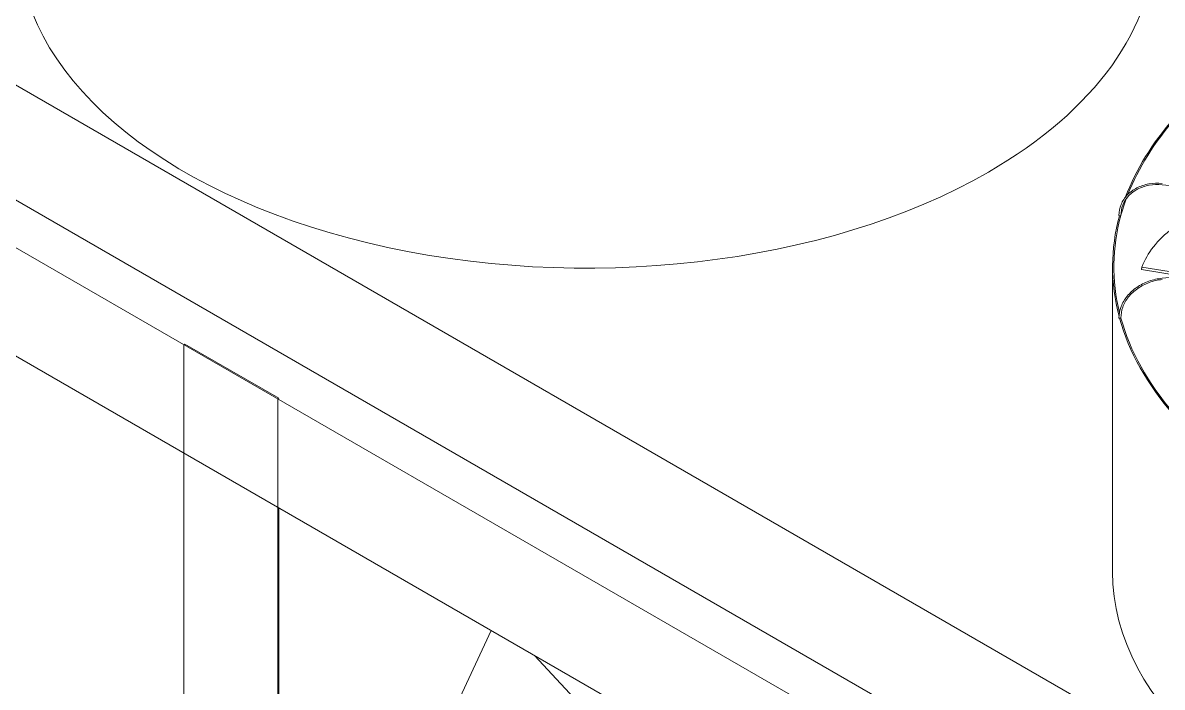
# Model space of a CAD drawing. Header units: millimetres. Extents: x -312439 to 477422, y -331570 to 212570.
# Drawn here: x 396394 to 396919, y 93573 to 93880 of the extents above; entities that cross this region are included whole.
import ezdxf

# ---------------------------------------------------------------- set-up
doc = ezdxf.new("R2010")
doc.units = ezdxf.units.MM

msp = doc.modelspace()

# ---------------------------------------------------------------- linework, layer by layer
at = {"color": 0, "linetype": 'Continuous', "lineweight": 0, "extrusion": (8.40036e-17, 0.816497, 0.57735)}
for p, q in [((398234.965, 92785.714), (396199.388, 93960.955)), ((398188.627, 92759.46), (396153.483, 93934.451)), ((396133.995, 93923.7), (400139.045, 91611.383)), ((398170.005, 92698.203), (396134.428, 93873.444)), ((396919.207, 93804.737), (397132.447, 93785.238)), ((396919.207, 93761.594), (397132.648, 93781.112)), ((396896.354, 93626.153), (396896.354, 93766.893)), ((396909.759, 93765.635), (396909.923, 93766.78)), ((396926.614, 93762.829), (396909.759, 93765.635)), ((396909.923, 93766.78), (396926.31, 93764.052)), ((396468.312, 93731.182), (396467.879, 93730.932)), ((396467.879, 93730.932), (396467.879, 93454.823)), ((396511.619, 93706.179), (396468.312, 93731.182)), ((396511.185, 93705.929), (396511.619, 93706.179)), ((396511.185, 93705.929), (396511.185, 93429.82)), ((396511.619, 93655.673), (396511.619, 93429.57)), ((396526.95, 93420.718), (396609.672, 93599.061)), ((396663.08, 93551.66), (396629.649, 93587.528))]:
    msp.add_line(p, q, dxfattribs=at)
at = {"color": 0, "linetype": 'Continuous', "lineweight": 0}
for centre, major_axis, ratio, start_param, end_param in [((396653.683, 93917.655), (262.225, 0), 0.5773503, 3.1415927, 5.4977871), ((396653.683, 93917.655), (262.225, 0), 0.5773503, 5.4977871, 6.2831853), ((397158.579, 93766.893), (-262.225, 0), 0.5773503, 5.8129334, 6.0685314), ((397158.579, 93766.893), (-261.613, 0), 0.5773503, 5.8119417, 6.0598961), ((397158.579, 93766.893), (-261.613, 0), 0.5773503, 6.0736106, 6.1250005), ((397158.579, 93766.893), (-262.225, 0), 0.5773503, 6.126925, 6.4343205), ((397158.579, 93766.893), (-261.613, 0), 0.5773503, 6.1262297, 6.4235661), ((396899.625, 93790.625), (0.306, 0), 0.5773503, 3.1415927, 5.0788735), ((396899.928, 93790.598), (0.306, 0.006), 0.5752952, 4.5444916, 6.1152879), ((396899.928, 93790.598), (0.306, 0.006), 0.5752952, 6.1152879, 6.2831853), ((397158.744, 93725.355), (-250.189, 35.961), 0.3284711, 5.9728515, 6.2156373), ((396899.625, 93743.286), (0.306, 0), 0.5773503, 3.1415927, 5.3930328), ((397158.579, 93766.893), (-262.225, 0), 0.5773503, 0.15775, 0.4689102), ((396899.928, 93743.314), (0.306, 0.006), 0.5792658, 4.8585762, 6.2831853), ((397158.579, 93766.893), (-261.613, 0), 0.5773503, 0.1573017, 0.4645126), ((397158.579, 93626.153), (262.225, 0), 0.5773503, 3.1415927, 5.4977871)]:
    msp.add_ellipse(centre, major_axis=major_axis, ratio=ratio, start_param=start_param, end_param=end_param, dxfattribs=at)
for points, knots in [([(396899.319, 93790.625), (396899.319, 93792.362), (396899.652, 93794.069), (396900.951, 93797.255), (396901.917, 93798.733), (396904.381, 93801.312), (396905.88, 93802.413), (396909.26, 93804.134), (396911.141, 93804.754), (396915.102, 93805.456), (396917.183, 93805.538), (396919.262, 93805.347)], [4.712389, 4.712389, 4.712389, 4.712389, 5.0265482, 5.0265482, 5.3407075, 5.3407075, 5.6548668, 5.6548668, 5.969026, 5.969026, 6.2831853, 6.2831853, 6.2831853, 6.2831853]), ([(396919.207, 93804.737), (396917.191, 93804.922), (396915.177, 93804.839), (396911.353, 93804.151), (396909.544, 93803.545), (396906.313, 93801.875), (396904.891, 93800.81), (396902.572, 93798.331), (396901.675, 93796.917), (396900.491, 93793.879), (396900.203, 93792.255), (396900.234, 93790.603)], [6.2831853, 6.2831853, 6.2831853, 6.2831853, 6.6004533, 6.6004533, 6.9177214, 6.9177214, 7.2349894, 7.2349894, 7.5522575, 7.5522575, 7.8695255, 7.8695255, 7.8695255, 7.8695255]), ([(396899.319, 93743.286), (396899.319, 93745.022), (396899.652, 93746.786), (396900.946, 93750.197), (396901.907, 93751.842), (396904.359, 93754.857), (396905.85, 93756.226), (396909.218, 93758.557), (396911.094, 93759.518), (396915.049, 93760.942), (396917.127, 93761.404), (396919.207, 93761.594)], [4.712389, 4.712389, 4.712389, 4.712389, 5.0265482, 5.0265482, 5.3407075, 5.3407075, 5.6548668, 5.6548668, 5.969026, 5.969026, 6.2831853, 6.2831853, 6.2831853, 6.2831853]), ([(396919.262, 93760.984), (396917.247, 93760.8), (396915.231, 93760.349), (396911.4, 93758.959), (396909.585, 93758.02), (396906.342, 93755.749), (396904.913, 93754.418), (396902.582, 93751.5), (396901.68, 93749.914), (396900.491, 93746.646), (396900.203, 93744.965), (396900.234, 93743.319)], [0, 0, 0, 0, 0.317268, 0.317268, 0.6345361, 0.6345361, 0.9518041, 0.9518041, 1.2690722, 1.2690722, 1.5863402, 1.5863402, 1.5863402, 1.5863402])]:
    msp.add_open_spline(points, degree=3, knots=knots, dxfattribs=at)

doc.saveas('drawing.dxf')
